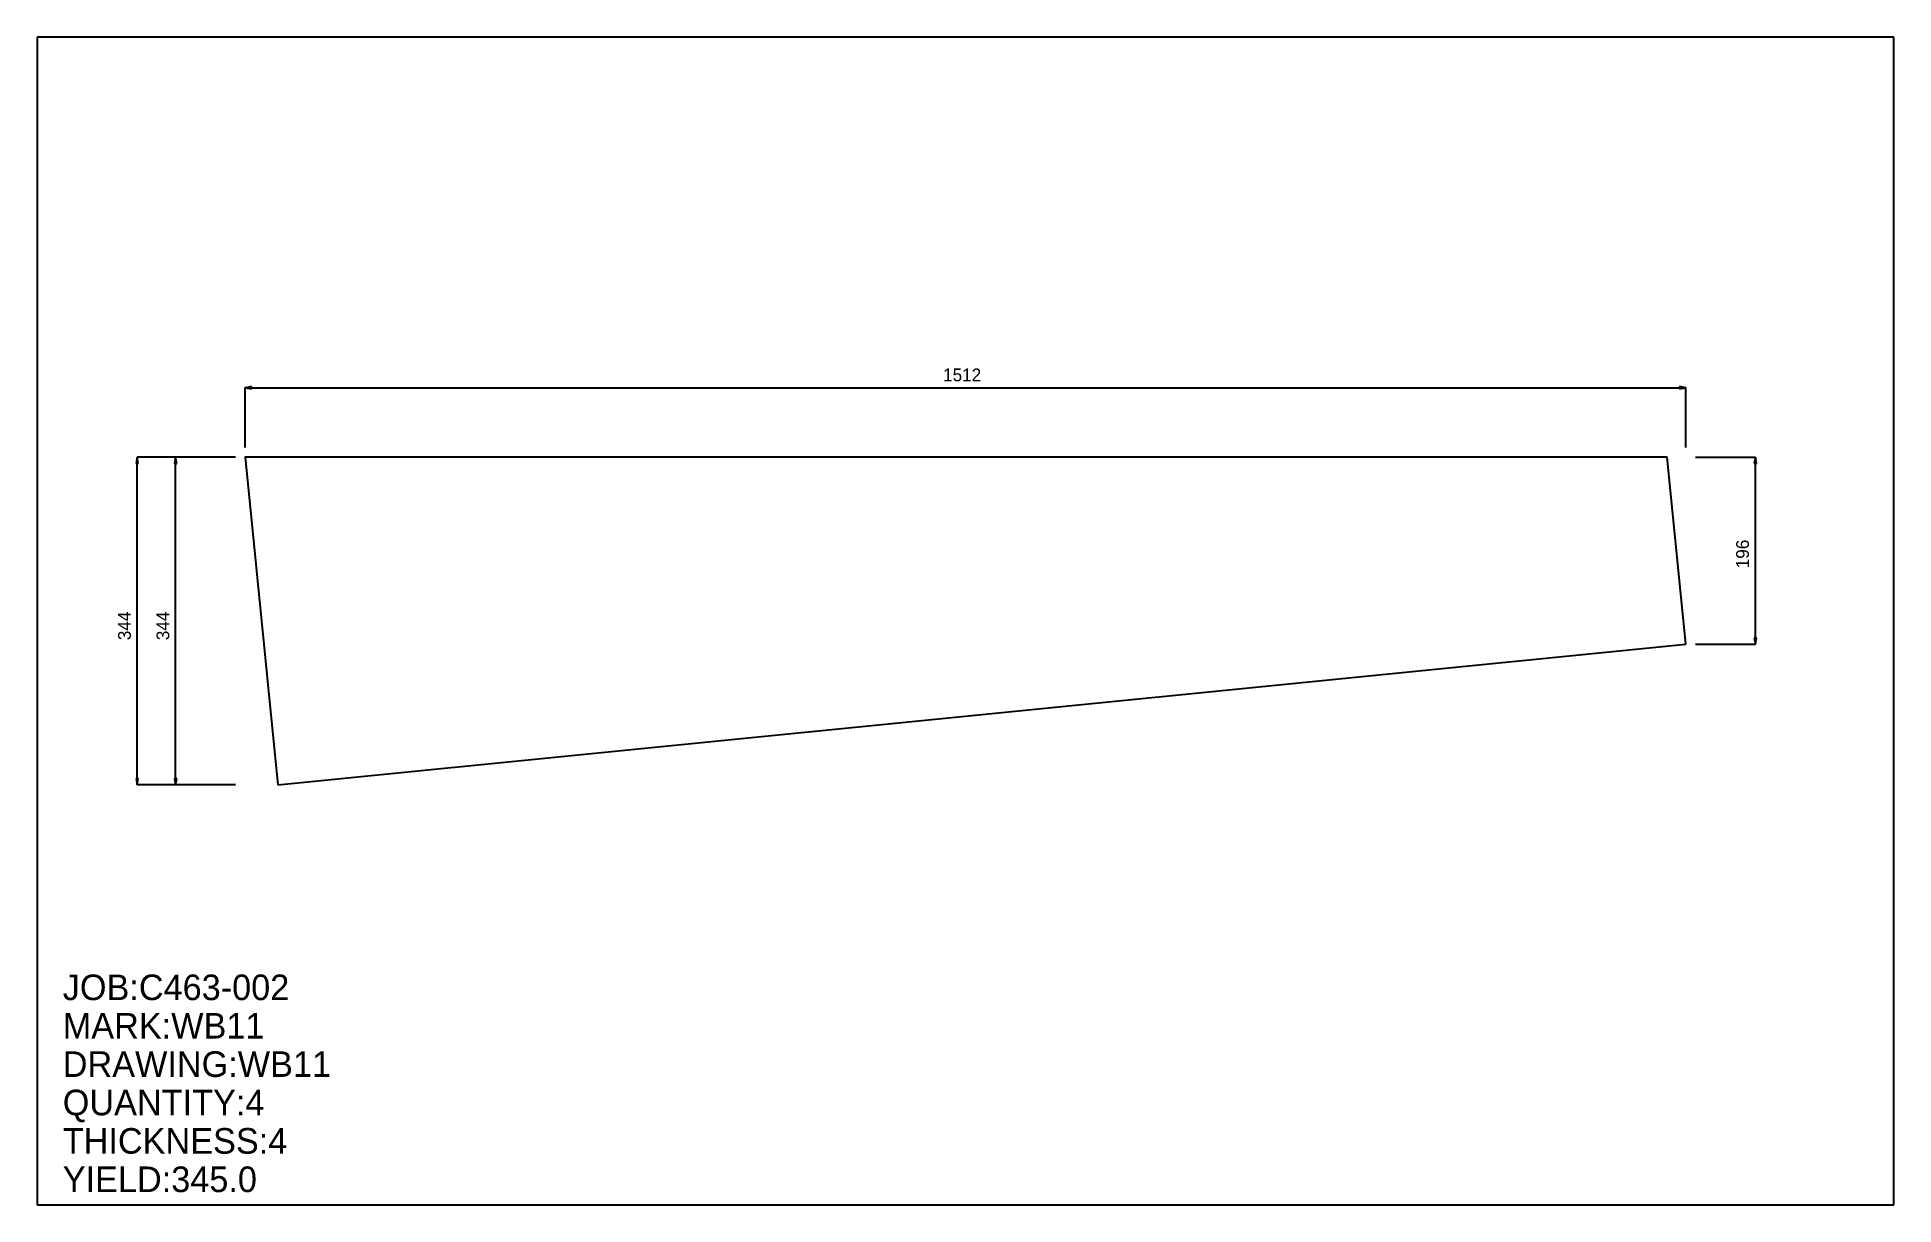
# Model space of a CAD drawing. Extents: x 0 to 1948, y 0 to 1226.
import ezdxf

# ---------------------------------------------------------------- set-up
doc = ezdxf.new("R2010")
doc.units = 0
doc.header["$LTSCALE"] = 0.125
for name, color, linetype in [('2', 7, 'CONTINUOUS'), ('3', 1, 'CONTINUOUS'), ('5', 7, 'CONTINUOUS'), ('6', 4, 'CONTINUOUS')]:
    doc.layers.add(name, color=color, linetype=linetype)

# ---------------------------------------------------------------- blocks, each defined once
blk = doc.blocks.new('ARROW')
at = {"layer": '2', "linetype": 'CONTINUOUS'}
for p, q in [((0, 0), (-1, 0.166667)), ((-1, 0.166667), (-1, -0.166667)), ((-1, -0.166667), (0, 0))]:
    blk.add_line(p, q, dxfattribs=at)
blk = doc.blocks.new('PLATE')
at = {"layer": '3', "linetype": 'CONTINUOUS'}
for p, q in [((1491.9021, 0), (0, -0.000006)), ((1511.5193, -196.1716), (1491.9021, 0)), ((0, -0.000006), (34.388531, -343.88486)), ((34.388531, -343.88486), (1511.5193, -196.1716))]:
    blk.add_line(p, q, dxfattribs=at)
at = {"layer": '5', "linetype": 'CONTINUOUS'}
for p, q in [((0, -0.100006), (0, 0.099994)), ((-0.1, -0.000006), (0.1, -0.000006))]:
    blk.add_line(p, q, dxfattribs=at)
blk.add_circle((0, -0.000006), 0.1, dxfattribs=at)
at = {"layer": '6', "linetype": 'CONTINUOUS'}
for p, q in [((0, 10.076795), (0, 73.056763)), ((0, 73.00676), (1511.5193, 73.00676)), ((1511.5193, 10.076795), (1511.5193, 73.056763)), ((-10.076769, 0.000001), (-113.36391, 0.000009)), ((-113.31394, -343.88486), (-113.31391, 0.000009)), ((-10.076769, 0.000001), (-73.05674, 0.000006)), ((-73.00676, -343.88486), (-73.006737, 0.000006)), ((1521.5961, -0.000001), (1584.576, -0.000006)), ((1584.526, -196.1716), (1584.526, -0.000006)), ((1521.5961, -196.1716), (1584.576, -196.1716)), ((-10.076795, -343.88486), (-113.36395, -343.88486)), ((-10.076795, -343.88486), (-73.056763, -343.88486))]:
    blk.add_line(p, q, dxfattribs=at)
at = {"layer": '6', "xscale": 6.717863, "yscale": 6.717863, "zscale": 6.717863}
for p, rotation in [((0, 73.00676), 180), ((-113.31391, 0.000009), 90), ((-73.006737, 0.000006), 90), ((1584.526, -0.000006), 90), ((1584.526, -196.1716), 270), ((-113.31394, -343.88486), 270), ((-73.00676, -343.88486), 270)]:
    blk.add_blockref('ARROW', p, dxfattribs=dict(at, rotation=rotation))
blk.add_blockref('ARROW', (1511.5193, 73.00676), dxfattribs=at)
at = {"layer": '5'}
blk.add_text('ZERO', height=0.015, dxfattribs=at).set_placement((0, -0.000006))
at = {"layer": '6'}
blk.add_text('1512', height=13.436, dxfattribs=at).set_placement((732.24713, 79.724625))
for s, p in [('196', (1577.8081, -116.55992)), ('344', (-120.03179, -192.09602)), ('344', (-79.724609, -192.09602))]:
    blk.add_text(s, height=13.436, rotation=90, dxfattribs=at).set_placement(p)

msp = doc.modelspace()

# ---------------------------------------------------------------- linework, layer by layer
at = {"layer": '5', "linetype": 'CONTINUOUS'}
for p, q in [((1948.1805, 1226.01), (0, 1226.01)), ((0, 1226.01), (0, 0)), ((1948.1805, 0), (1948.1805, 1226.01)), ((0, 0), (1948.1805, 0))]:
    msp.add_line(p, q, dxfattribs=at)

# ---------------------------------------------------------------- block references
at = {"layer": '2'}
msp.add_blockref('PLATE', (218.33063, 784.94745), dxfattribs=at)

# ---------------------------------------------------------------- texts
at = {"layer": '5'}
for s, p in [('JOB:C463-002', (26.871452, 214.9716)), ('MARK:WB11', (26.871452, 174.66443)), ('DRAWING:WB11', (26.871452, 134.35725)), ('QUANTITY:4', (26.871452, 94.050079)), ('THICKNESS:4', (26.871452, 53.742905)), ('YIELD:345.0', (26.871452, 13.435726))]:
    msp.add_text(s, height=26.871, dxfattribs=at).set_placement(p)

doc.saveas('drawing.dxf')
